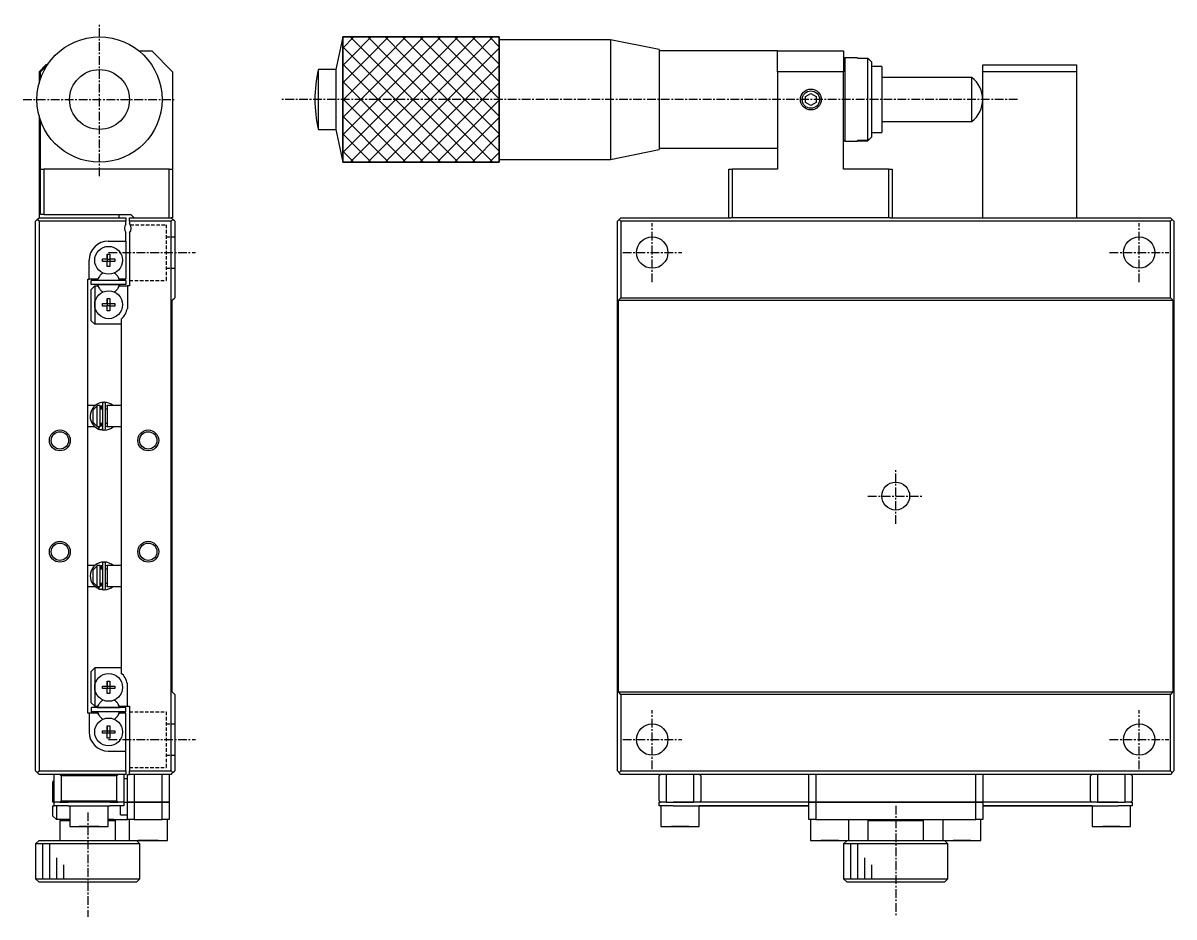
# Model space of a CAD drawing. Extents: x 10 to 384, y 10 to 244.
# Drawn here: x 218.2 to 383.7, y 80.2 to 208.8 of the extents above; entities that cross this region are included whole.
import ezdxf

# ---------------------------------------------------------------- set-up
doc = ezdxf.new("R2010")
doc.units = 0
doc.linetypes.add('CENTER', pattern=[2, 1.25, -0.25, 0.25, -0.25])
doc.linetypes.add('DASHED', pattern=[0.75, 0.5, -0.25])
doc.layers.get('0').update_dxf_attribs({"linetype": 'CONTINUOUS'})
doc.layers.add('CENTER', color=1, linetype='CENTER')

msp = doc.modelspace()

# ---------------------------------------------------------------- linework, layer by layer
at = {"color": 7, "linetype": 'CONTINUOUS'}
for p, q in [((264.155071, 206.75), (263.155071, 202.05)), ((264.155071, 206.75), (286.655071, 206.75)), ((264.155071, 188.75), (264.155071, 206.75)), ((286.655071, 188.75), (286.655071, 206.75)), ((286.655071, 206.35), (286.655071, 206.75)), ((286.655071, 206.75), (286.655071, 188.75)), ((302.655071, 206.35), (286.655071, 206.35)), ((302.655071, 206.35), (302.655071, 189.15)), ((309.655071, 204.95), (302.655071, 206.35)), ((234.856854, 204.75), (236.7, 204.75)), ((239.7, 201.75), (236.7, 204.75)), ((309.655071, 204.95), (309.655071, 190.55)), ((309.655071, 204.95), (309.655071, 204.75)), ((309.655071, 204.75), (309.655071, 190.75)), ((326.655071, 204.75), (309.655071, 204.75)), ((326.655071, 204.75), (336.155071, 204.75)), ((326.655071, 201.75), (326.655071, 204.75)), ((336.155071, 204.75), (336.155071, 201.75)), ((336.355071, 203.75), (336.155071, 203.55)), ((336.355071, 203.75), (336.355071, 191.750246)), ((338.155071, 203.75), (336.355071, 203.75)), ((338.155071, 203.75), (338.155071, 203.674894)), ((338.155071, 203.75), (338.155071, 203.674894)), ((338.155071, 203.674894), (339.655071, 203.674894)), ((339.655071, 191.843219), (339.655071, 203.674894)), ((339.655071, 203.674894), (340.155071, 203.167162)), ((221.5, 202.75), (220.5, 201.75)), ((221.751042, 202.801042), (220.7, 201.75)), ((221.7, 202.75), (221.5, 202.75)), ((260.655071, 193.45), (260.655071, 202.05)), ((263.155071, 202.05), (260.655071, 202.05)), ((263.155071, 202.05), (263.155071, 197.75)), ((340.155071, 203.167162), (340.155071, 192.350951)), ((340.155071, 203.167162), (340.155071, 202.402425)), ((341.655071, 202.5), (340.155071, 202.5)), ((341.655071, 202.5), (341.655071, 193)), ((341.655071, 202.5), (341.655071, 202.25)), ((356.155071, 202.75), (369.655071, 202.75)), ((356.155071, 201.75), (356.155071, 202.75)), ((369.655071, 202.75), (369.655071, 201.75)), ((220.5, 201.75), (220.5, 200.054344)), ((220.7, 200.70804), (220.7, 201.75)), ((239.7, 201.75), (239.7, 187.75)), ((326.655071, 201.75), (326.655071, 187.75)), ((336.155071, 201.75), (326.655071, 201.75)), ((336.155071, 187.75), (336.155071, 201.75)), ((354.587891, 200.925), (341.655071, 200.925)), ((354.587891, 197.75), (354.587891, 200.925)), ((356.155071, 180.75), (356.155071, 201.75)), ((369.655071, 201.75), (356.155071, 201.75)), ((369.655071, 201.75), (369.655071, 180.75)), ((330.705071, 198.183013), (331.455071, 198.616025)), ((331.455071, 198.616025), (332.205071, 198.183013)), ((263.155071, 197.75), (263.155071, 193.45)), ((264.155071, 197.75), (264.155071, 188.75)), ((330.705071, 197.316987), (330.705071, 198.183013)), ((331.455071, 196.883975), (330.705071, 197.316987)), ((332.205071, 197.316987), (331.455071, 196.883975)), ((332.205071, 198.183013), (332.205071, 197.316987)), ((354.587891, 194.575), (354.587891, 197.75)), ((220.5, 195.445656), (220.5, 180.75)), ((220.7, 187.75), (220.7, 194.79196)), ((341.655071, 194.575), (354.587891, 194.575)), ((260.655071, 193.45), (263.155071, 193.45)), ((263.155071, 193.45), (264.155071, 188.75)), ((336.155071, 191.95), (336.355071, 191.75)), ((340.155071, 192.350951), (339.655071, 191.843219)), ((339.655071, 191.825106), (340.155071, 192.332838)), ((340.155071, 193.115688), (340.155071, 192.350951)), ((340.155071, 193), (341.655071, 193)), ((340.155071, 192.332838), (340.155071, 192.350951)), ((341.655071, 193.25), (341.655071, 193)), ((302.655071, 189.15), (309.655071, 190.55)), ((309.655071, 190.75), (309.655071, 190.55)), ((309.655071, 190.75), (326.655071, 190.75)), ((336.355071, 191.750246), (336.355071, 191.75)), ((336.355071, 191.75), (338.155071, 191.75)), ((338.155071, 191.843219), (338.155071, 191.75)), ((339.655071, 191.843219), (338.155071, 191.843219)), ((338.155071, 191.825106), (338.155071, 191.843219)), ((338.155071, 191.825106), (338.155071, 191.75)), ((338.155071, 191.825106), (339.655071, 191.825106)), ((286.655071, 188.75), (264.155071, 188.75)), ((286.655071, 188.75), (286.655071, 189.15)), ((286.655071, 189.15), (302.655071, 189.15)), ((220.7, 181.25), (220.7, 187.75)), ((220.7, 187.75), (221.2, 187.75)), ((221.2, 187.75), (221.2, 181.25)), ((239.2, 187.75), (221.2, 187.75)), ((239.2, 180.75), (239.2, 187.75)), ((239.2, 187.75), (239.7, 187.75)), ((239.7, 187.75), (239.7, 180.75)), ((319.655071, 180.75), (319.655071, 187.75)), ((319.655071, 187.75), (320.155071, 187.75)), ((320.155071, 187.75), (320.155071, 180.75)), ((326.655071, 187.75), (320.155071, 187.75)), ((342.655071, 187.75), (336.155071, 187.75)), ((342.655071, 180.75), (342.655071, 187.75)), ((342.655071, 187.75), (343.155071, 187.75)), ((343.155071, 187.75), (343.155071, 180.75)), ((220.25, 180.5), (220, 180.25)), ((220.25, 180.5), (220.5, 180.75)), ((220.5, 180.25), (220.25, 180.5)), ((220.5, 180.75), (233, 180.75)), ((221.2, 181.25), (220.7, 181.25)), ((221.2, 181.25), (233.7, 181.25)), ((232, 180.75), (232, 181.25)), ((233, 180.75), (233, 180.25)), ((233.5, 180.25), (233.5, 180.75)), ((233.5, 180.75), (239.5, 180.75)), ((233.7, 181.25), (234.2, 180.75)), ((239.7, 180.75), (239.5, 180.75)), ((239.75, 180.5), (239.5, 180.75)), ((239.75, 180.5), (239.5, 180.25)), ((240, 180.25), (239.75, 180.5)), ((303.905071, 180.5), (303.655071, 180.25)), ((303.905071, 180.5), (304.155071, 180.75)), ((304.155071, 180.25), (303.905071, 180.5)), ((304.155071, 180.75), (319.955071, 180.75)), ((320.155071, 180.75), (319.955071, 180.75)), ((342.655071, 180.75), (320.155071, 180.75)), ((342.855071, 180.75), (342.655071, 180.75)), ((342.855071, 180.75), (383.155071, 180.75)), ((383.155071, 180.75), (383.405071, 180.5)), ((383.405071, 180.5), (383.155071, 180.25)), ((383.655071, 180.25), (383.405071, 180.5)), ((220, 101.25), (220, 180.25)), ((233, 180.25), (220.5, 180.25)), ((220.5, 180.25), (220.5, 101.25)), ((233, 179.85), (233, 180.25)), ((233.5, 180.25), (233.5, 179.911438)), ((239.5, 180.25), (233.5, 180.25)), ((239.5, 101.25), (239.5, 180.25)), ((240, 180.25), (240, 169.25)), ((303.655071, 101.25), (303.655071, 180.25)), ((383.155071, 180.25), (304.155071, 180.25)), ((304.155071, 180.25), (304.155071, 169.25)), ((383.155071, 169.25), (383.155071, 180.25)), ((383.655071, 180.25), (383.655071, 101.25)), ((230.45, 177.4), (233, 177.4)), ((233, 177.4), (233, 178.65)), ((233, 177.4), (233, 171.95)), ((233.5, 178.588562), (233.5, 170.95)), ((230.32, 175.536361), (230.68, 175.536361)), ((230.32, 174.83), (230.32, 175.536361)), ((230.32, 175.536361), (230.32, 174.83)), ((230.68, 175.536361), (230.68, 174.83)), ((227.7, 171.95), (227.7, 174.65)), ((229.613639, 174.47), (229.613639, 174.83)), ((229.613639, 174.83), (230.32, 174.83)), ((230.32, 174.47), (229.613639, 174.47)), ((230.330372, 174.819628), (230.32, 174.83)), ((230.330372, 174.480372), (230.32, 174.47)), ((230.32, 173.763639), (230.32, 174.47)), ((230.32, 173.763639), (230.32, 174.47)), ((230.68, 173.763639), (230.32, 173.763639)), ((230.330372, 174.819628), (230.669628, 174.819628)), ((230.330372, 174.480372), (230.330372, 174.819628)), ((230.669628, 174.480372), (230.330372, 174.480372)), ((230.669628, 174.819628), (230.68, 174.83)), ((230.669628, 174.819628), (230.669628, 174.480372)), ((230.669628, 174.480372), (230.68, 174.47)), ((230.68, 174.83), (231.386361, 174.83)), ((230.68, 174.47), (230.68, 173.763639)), ((231.386361, 174.47), (230.68, 174.47)), ((231.386361, 174.83), (231.386361, 174.47)), ((229.125185, 172.24375), (228.955588, 171.95)), ((232.044412, 171.95), (231.874815, 172.24375)), ((227.5, 171.95), (227.7, 171.95)), ((227.5, 109.55), (227.5, 171.95)), ((228.955588, 171.95), (227.7, 171.95)), ((228, 171.15), (228, 171.75)), ((233, 171.75), (228, 171.75)), ((233, 171.15), (228, 171.15)), ((228.941104, 171.15), (228, 171.15)), ((228, 170.45), (228.5, 170.95)), ((228, 165.95), (228, 170.45)), ((228.5, 170.95), (228.5, 168.25)), ((228.5, 170.95), (228.955588, 170.95)), ((228.85, 171.149998), (228.941104, 171.149998)), ((228.85, 171.149998), (228.941104, 171.149998)), ((228.85, 171.149998), (228.941104, 171.149998)), ((228.85, 171.149998), (228.941104, 171.149998)), ((228.85, 171.149998), (228.941104, 171.149998)), ((228.85, 171.149998), (228.941104, 171.149998)), ((228.85, 171.149998), (228.941104, 171.149998)), ((228.85, 171.149998), (228.941104, 171.149998)), ((228.85, 171.149998), (228.941104, 171.149998)), ((228.85, 171.149998), (228.941104, 171.149998)), ((228.85, 171.149998), (232.15, 171.149998)), ((228.85, 171.149998), (228.941104, 171.149998)), ((228.85, 171.149998), (228.941104, 171.149998)), ((228.85, 171.149998), (228.941104, 171.149998)), ((228.85, 171.149998), (228.941104, 171.149998)), ((228.85, 171.149998), (228.941104, 171.149998)), ((228.85, 171.149998), (228.941104, 171.149998)), ((228.85, 171.149998), (228.941104, 171.149998)), ((228.85, 171.149998), (228.941104, 171.149998)), ((228.85, 171.149998), (228.941104, 171.149998)), ((228.955588, 170.95), (229.125185, 170.65625)), ((231.874815, 170.65625), (232.044412, 170.95)), ((233, 171.95), (232.044412, 171.95)), ((232.044412, 170.95), (233.2, 170.95)), ((233, 171.15), (232.058896, 171.15)), ((232.058896, 171.149998), (232.15, 171.149998)), ((232.058896, 171.149998), (232.15, 171.149998)), ((232.058896, 171.149998), (232.15, 171.149998)), ((232.058896, 171.149998), (232.15, 171.149998)), ((232.058896, 171.149998), (232.15, 171.149998)), ((232.058896, 171.149998), (232.15, 171.149998)), ((232.058896, 171.149998), (232.15, 171.149998)), ((232.058896, 171.149998), (232.15, 171.149998)), ((232.058896, 171.149998), (232.15, 171.149998)), ((232.058896, 171.149998), (232.15, 171.149998)), ((232.058896, 171.149998), (232.15, 171.149998)), ((232.058896, 171.149998), (232.15, 171.149998)), ((232.058896, 171.149998), (232.15, 171.149998)), ((232.058896, 171.149998), (232.15, 171.149998)), ((232.058896, 171.149998), (232.15, 171.149998)), ((232.058896, 171.149998), (232.15, 171.149998)), ((232.058896, 171.149998), (232.15, 171.149998)), ((232.058896, 171.149998), (232.15, 171.149998)), ((232.058896, 171.149998), (232.15, 171.149998)), ((232.058896, 171.149998), (232.15, 171.149998)), ((232.058896, 171.149998), (232.15, 171.149998)), ((232.058896, 171.149998), (232.15, 171.149998)), ((232.058896, 171.149998), (232.15, 171.149998)), ((232.058896, 171.149998), (232.15, 171.149998)), ((232.058896, 171.149998), (232.15, 171.149998)), ((232.058896, 171.149998), (232.15, 171.149998)), ((232.058896, 171.149998), (232.15, 171.149998)), ((232.058896, 171.149998), (232.15, 171.149998)), ((232.058896, 171.149998), (232.15, 171.149998)), ((232.058896, 171.149998), (232.15, 171.149998)), ((232.058896, 171.149998), (232.15, 171.149998)), ((233, 171.75), (233, 171.15)), ((233.2, 170.95), (233.2, 167.727985)), ((233.5, 170.95), (233.2, 170.95)), ((230.32, 169.136361), (230.68, 169.136361)), ((230.32, 168.43), (230.32, 169.136361)), ((230.32, 169.136361), (230.32, 168.43)), ((230.68, 169.136361), (230.68, 168.43)), ((239.65, 168.9), (240, 169.25)), ((239.65, 112.6), (239.65, 168.9)), ((303.805071, 168.9), (304.155071, 169.25)), ((303.805071, 168.9), (383.505071, 168.9)), ((303.805071, 112.6), (303.805071, 168.9)), ((304.155071, 169.25), (383.155071, 169.25)), ((383.155071, 169.25), (383.505071, 168.9)), ((383.505071, 168.9), (383.505071, 112.6)), ((228.5, 168.25), (228.5, 165.45)), ((229.613639, 168.07), (229.613639, 168.43)), ((229.613639, 168.43), (230.32, 168.43)), ((230.32, 168.07), (229.613639, 168.07)), ((230.330372, 168.419628), (230.32, 168.43)), ((230.330372, 168.080372), (230.32, 168.07)), ((230.32, 167.363639), (230.32, 168.07)), ((230.32, 167.363639), (230.32, 168.07)), ((230.68, 167.363639), (230.32, 167.363639)), ((230.330372, 168.419628), (230.669628, 168.419628)), ((230.330372, 168.080372), (230.330372, 168.419628)), ((230.669628, 168.080372), (230.330372, 168.080372)), ((230.669628, 168.419628), (230.68, 168.43)), ((230.669628, 168.419628), (230.669628, 168.080372)), ((230.669628, 168.080372), (230.68, 168.07)), ((230.68, 168.43), (231.386361, 168.43)), ((230.68, 168.07), (230.68, 167.363639)), ((231.386361, 168.07), (230.68, 168.07)), ((231.386361, 168.43), (231.386361, 168.07)), ((228.5, 165.45), (228, 165.95)), ((232.3, 166.170938), (232.3, 115.329062)), ((232.3, 165.45), (228.5, 165.45)), ((229.074, 154.075868), (229.043742, 154.062915)), ((229.068363, 154.072628), (229.064862, 154.072019)), ((229.129271, 154.09743), (229.073528, 154.076795)), ((229.620266, 154.006687), (229.620266, 150.456687)), ((230.070266, 150.456687), (230.070266, 154.006687)), ((228.545202, 153.75), (227.5, 153.75)), ((228.3, 153.166515), (228.8, 153.695683)), ((228.3, 151.333485), (228.3, 153.166515)), ((228.8, 153.75), (228.8, 153.695683)), ((229.3, 153.75), (228.8, 153.75)), ((228.8, 153.695683), (228.8, 150.804317)), ((229.299914, 153.683344), (229.620248, 153.766306)), ((229.299998, 153.677536), (229.313018, 153.679685)), ((229.3, 150.75), (229.3, 153.75)), ((229.620266, 153.25), (229.3, 153.25)), ((229.313018, 153.679685), (229.326556, 153.681223)), ((229.326556, 153.681223), (229.34016, 153.682065)), ((229.34016, 153.682065), (229.353792, 153.682208)), ((229.353792, 153.682208), (229.367417, 153.681652)), ((229.367417, 153.681652), (229.380997, 153.680396)), ((229.380997, 153.680396), (229.394495, 153.678446)), ((229.394495, 153.678446), (229.407875, 153.675807)), ((229.407875, 153.675807), (229.421101, 153.672487)), ((229.421101, 153.672487), (229.434138, 153.668497)), ((229.434138, 153.668497), (229.446951, 153.663847)), ((229.446951, 153.663847), (229.459507, 153.658553)), ((229.459507, 153.658553), (229.471774, 153.652631)), ((229.471774, 153.652631), (229.483721, 153.646097)), ((229.483721, 153.646097), (229.495318, 153.638971)), ((229.495318, 153.638971), (229.506535, 153.631273)), ((229.5, 153.25), (229.5, 153.636232)), ((229.506535, 153.631273), (229.517347, 153.623026)), ((229.517347, 153.623026), (229.527726, 153.614252)), ((229.527726, 153.614252), (229.53765, 153.604975)), ((229.53765, 153.604975), (229.547096, 153.595222)), ((229.547096, 153.595222), (229.556041, 153.585016)), ((229.556041, 153.585016), (229.564466, 153.574386)), ((229.564466, 153.574386), (229.572353, 153.563359)), ((229.572353, 153.563359), (229.579685, 153.551963)), ((229.579685, 153.551963), (229.586446, 153.540226)), ((229.586446, 153.540226), (229.592622, 153.528178)), ((229.592622, 153.528178), (229.5982, 153.515848)), ((229.5982, 153.515848), (229.60317, 153.503266)), ((229.60317, 153.503266), (229.607521, 153.490462)), ((229.607521, 153.490462), (229.611244, 153.477466)), ((229.611244, 153.477466), (229.614333, 153.464309)), ((229.614333, 153.464309), (229.616781, 153.451023)), ((229.616781, 153.451023), (229.618584, 153.437637)), ((229.618584, 153.437637), (229.619738, 153.424182)), ((229.619738, 153.424182), (229.620242, 153.410691)), ((229.620242, 153.410691), (229.620266, 153.407136)), ((230.3, 153.25), (230.070266, 153.25)), ((230.07032, 153.765979), (230.300092, 153.714396)), ((230.3, 153.75), (230.3, 150.75)), ((232.3, 153.75), (230.3, 153.75)), ((227.5, 150.75), (228.503682, 150.75)), ((228.8, 150.804317), (228.3, 151.333485)), ((228.8, 150.804317), (228.8, 150.75)), ((228.8, 150.75), (229.3, 150.75)), ((229.064633, 150.391385), (229.140952, 150.647942)), ((229.122197, 150.577046), (229.115934, 150.561058)), ((229.128689, 150.593136), (229.122197, 150.577046)), ((229.135371, 150.609232), (229.128689, 150.593136)), ((229.142203, 150.625239), (229.135371, 150.609232)), ((229.140952, 150.647942), (229.193087, 150.750014)), ((229.149143, 150.641058), (229.142203, 150.625239)), ((229.156151, 150.656597), (229.149143, 150.641058)), ((229.163183, 150.67176), (229.156151, 150.656597)), ((229.170198, 150.686458), (229.163183, 150.67176)), ((229.177154, 150.700602), (229.170198, 150.686458)), ((229.184009, 150.714107), (229.177154, 150.700602)), ((229.190722, 150.726892), (229.184009, 150.714107)), ((229.197252, 150.73888), (229.190722, 150.726892)), ((229.20356, 150.75), (229.197252, 150.73888)), ((229.304943, 150.784945), (229.299985, 150.785842)), ((229.3, 151.25), (229.620266, 151.25)), ((229.31844, 150.782989), (229.304943, 150.784945)), ((229.332017, 150.781729), (229.31844, 150.782989)), ((229.345639, 150.781168), (229.332017, 150.781729)), ((229.359268, 150.781306), (229.345639, 150.781168)), ((229.372868, 150.782143), (229.359268, 150.781306)), ((229.386402, 150.783674), (229.372868, 150.782143)), ((229.399833, 150.785896), (229.386402, 150.783674)), ((229.413127, 150.7888), (229.399833, 150.785896)), ((229.426249, 150.792376), (229.413127, 150.7888)), ((229.439164, 150.796614), (229.426249, 150.792376)), ((229.451839, 150.801499), (229.439164, 150.796614)), ((229.464244, 150.807017), (229.451839, 150.801499)), ((229.476346, 150.813152), (229.464244, 150.807017)), ((229.488117, 150.819884), (229.476346, 150.813152)), ((229.499527, 150.827196), (229.488117, 150.819884)), ((229.510551, 150.835066), (229.499527, 150.827196)), ((229.5, 150.827276), (229.5, 151.25)), ((229.521163, 150.843472), (229.510551, 150.835066)), ((229.531337, 150.852391), (229.521163, 150.843472)), ((229.541051, 150.8618), (229.531337, 150.852391)), ((229.550284, 150.871675), (229.541051, 150.8618)), ((229.559015, 150.881989), (229.550284, 150.871675)), ((229.567225, 150.892717), (229.559015, 150.881989)), ((229.574896, 150.903831), (229.567225, 150.892717)), ((229.582013, 150.915305), (229.574896, 150.903831)), ((229.588559, 150.92711), (229.582013, 150.915305)), ((229.594521, 150.939218), (229.588559, 150.92711)), ((229.599887, 150.9516), (229.594521, 150.939218)), ((229.604645, 150.964227), (229.599887, 150.9516)), ((229.608786, 150.977069), (229.604645, 150.964227)), ((229.6123, 150.990097), (229.608786, 150.977069)), ((229.615181, 151.00328), (229.6123, 150.990097)), ((229.617423, 151.016587), (229.615181, 151.00328)), ((229.619019, 151.029989), (229.617423, 151.016587)), ((229.619967, 151.043453), (229.619019, 151.029989)), ((229.620266, 151.056239), (229.619967, 151.043453)), ((230.070266, 151.25), (230.3, 151.25)), ((230.300246, 150.749169), (230.070318, 150.697082)), ((230.3, 150.75), (232.3, 150.75)), ((229.031406, 150.405907), (229.071054, 150.38875)), ((229.069668, 150.402971), (229.069572, 150.397227)), ((229.069572, 150.397227), (229.070019, 150.392665)), ((229.070309, 150.409863), (229.069668, 150.402971)), ((229.070019, 150.392665), (229.072675, 150.387077)), ((229.07149, 150.417861), (229.070309, 150.409863)), ((229.073204, 150.426917), (229.07149, 150.417861)), ((229.072675, 150.387077), (229.073528, 150.38658)), ((229.075442, 150.436977), (229.073204, 150.426917)), ((229.073528, 150.38658), (229.105115, 150.374243)), ((229.078188, 150.447981), (229.075442, 150.436977)), ((229.081428, 150.459862), (229.078188, 150.447981)), ((229.085141, 150.472549), (229.081428, 150.459862)), ((229.089305, 150.485966), (229.085141, 150.472549)), ((229.093896, 150.500033), (229.089305, 150.485966)), ((229.098885, 150.514665), (229.093896, 150.500033)), ((229.104243, 150.529774), (229.098885, 150.514665)), ((229.109937, 150.545269), (229.104243, 150.529774)), ((229.105115, 150.374243), (229.139047, 150.362857)), ((229.115934, 150.561058), (229.109937, 150.545269)), ((229.125362, 150.366904), (229.816609, 150.233155)), ((229.139047, 150.362857), (229.173496, 150.353182)), ((229.173496, 150.353182), (229.208375, 150.345242)), ((229.208375, 150.345242), (229.243599, 150.339054)), ((229.243599, 150.339054), (229.279082, 150.334635)), ((229.279082, 150.334635), (229.314737, 150.331993)), ((229.314737, 150.331993), (229.350477, 150.331136)), ((229.350477, 150.331136), (229.386214, 150.332065)), ((229.386214, 150.332065), (229.421861, 150.334777)), ((229.421861, 150.334777), (229.457331, 150.339266)), ((229.457331, 150.339266), (229.492538, 150.345521)), ((229.492538, 150.345521), (229.527395, 150.353527)), ((229.527395, 150.353527), (229.561817, 150.363265)), ((229.561817, 150.363265), (229.595721, 150.37471)), ((229.595721, 150.37471), (229.629022, 150.387837)), ((229.629022, 150.387837), (229.630853, 150.388615)), ((228.511749, 130.75), (227.5, 130.75)), ((228.8, 130.75), (228.8, 130.695683)), ((229.3, 130.75), (228.8, 130.75)), ((229.083229, 131.113551), (229.044997, 131.097085)), ((229.077592, 131.110312), (229.07409, 131.109702)), ((229.1385, 131.135113), (229.082757, 131.114478)), ((229.299969, 130.717546), (229.629477, 130.803989)), ((229.299984, 130.713286), (229.30881, 130.715139)), ((229.3, 127.75), (229.3, 130.75)), ((229.30881, 130.715139), (229.322246, 130.717368)), ((229.322246, 130.717368), (229.335784, 130.718907)), ((229.335784, 130.718907), (229.349388, 130.719749)), ((229.349388, 130.719749), (229.363021, 130.719892)), ((229.363021, 130.719892), (229.376646, 130.719335)), ((229.376646, 130.719335), (229.390225, 130.71808)), ((229.390225, 130.71808), (229.403723, 130.71613)), ((229.403723, 130.71613), (229.417103, 130.713491)), ((229.417103, 130.713491), (229.430329, 130.710171)), ((229.430329, 130.710171), (229.443366, 130.70618)), ((229.629494, 131.044371), (229.629494, 127.494371)), ((230.079494, 127.494371), (230.079494, 131.044371)), ((230.079548, 130.803663), (230.300169, 130.754844)), ((230.3, 130.75), (230.3, 127.75)), ((232.3, 130.75), (230.3, 130.75)), ((230.300169, 130.754844), (230.315323, 130.750234)), ((228.3, 130.166515), (228.8, 130.695683)), ((228.3, 128.333485), (228.3, 130.166515)), ((228.8, 130.695683), (228.8, 127.804317)), ((229.629494, 130.25), (229.3, 130.25)), ((229.443366, 130.70618), (229.45618, 130.701531)), ((229.45618, 130.701531), (229.468736, 130.696237)), ((229.468736, 130.696237), (229.481003, 130.690314)), ((229.481003, 130.690314), (229.49295, 130.68378)), ((229.49295, 130.68378), (229.504546, 130.676654)), ((229.5, 130.25), (229.5, 130.679668)), ((229.504546, 130.676654), (229.515764, 130.668957)), ((229.515764, 130.668957), (229.526575, 130.660709)), ((229.526575, 130.660709), (229.536955, 130.651935)), ((229.536955, 130.651935), (229.546879, 130.642659)), ((229.546879, 130.642659), (229.556324, 130.632905)), ((229.556324, 130.632905), (229.565269, 130.6227)), ((229.565269, 130.6227), (229.573695, 130.61207)), ((229.573695, 130.61207), (229.581581, 130.601043)), ((229.581581, 130.601043), (229.588913, 130.589646)), ((229.588913, 130.589646), (229.595674, 130.57791)), ((229.595674, 130.57791), (229.60185, 130.565862)), ((229.60185, 130.565862), (229.607429, 130.553531)), ((229.607429, 130.553531), (229.612398, 130.540949)), ((229.612398, 130.540949), (229.616749, 130.528145)), ((229.616749, 130.528145), (229.620473, 130.51515)), ((229.620473, 130.51515), (229.623561, 130.501993)), ((229.623561, 130.501993), (229.626009, 130.488706)), ((229.626009, 130.488706), (229.627812, 130.47532)), ((229.627812, 130.47532), (229.628966, 130.461866)), ((229.628966, 130.461866), (229.62947, 130.448374)), ((229.62947, 130.448374), (229.629494, 130.444819)), ((230.3, 130.25), (230.079494, 130.25)), ((227.5, 127.75), (228.555669, 127.75)), ((228.8, 127.804317), (228.3, 128.333485)), ((228.8, 127.804317), (228.8, 127.75)), ((228.8, 127.75), (229.3, 127.75)), ((229.040634, 127.44359), (229.073977, 127.429093)), ((229.073862, 127.429068), (229.15018, 127.685626)), ((229.073977, 127.429093), (229.093851, 127.420799)), ((229.078906, 127.440812), (229.078802, 127.434842)), ((229.078802, 127.434842), (229.079286, 127.430146)), ((229.079596, 127.448018), (229.078906, 127.440812)), ((229.079286, 127.430146), (229.081904, 127.424761)), ((229.080868, 127.456413), (229.079596, 127.448018)), ((229.082714, 127.465943), (229.080868, 127.456413)), ((229.081904, 127.424761), (229.082757, 127.424264)), ((229.085121, 127.476547), (229.082714, 127.465943)), ((229.082757, 127.424264), (229.114344, 127.411927)), ((229.088074, 127.488155), (229.085121, 127.476547)), ((229.091555, 127.500692), (229.088074, 127.488155)), ((229.09554, 127.514078), (229.091555, 127.500692)), ((229.100003, 127.528226), (229.09554, 127.514078)), ((229.104917, 127.543044), (229.100003, 127.528226)), ((229.110248, 127.558437), (229.104917, 127.543044)), ((229.115963, 127.574305), (229.110248, 127.558437)), ((229.114344, 127.411927), (229.148275, 127.400541)), ((229.122025, 127.590545), (229.115963, 127.574305)), ((229.128394, 127.607052), (229.122025, 127.590545)), ((229.13503, 127.623719), (229.128394, 127.607052)), ((229.134591, 127.404587), (229.825837, 127.270838)), ((229.141889, 127.640439), (229.13503, 127.623719)), ((229.148926, 127.657104), (229.141889, 127.640439)), ((229.148275, 127.400541), (229.182724, 127.390866)), ((229.156097, 127.673605), (229.148926, 127.657104)), ((229.15018, 127.685626), (229.181352, 127.750004)), ((229.163355, 127.689836), (229.156097, 127.673605)), ((229.170653, 127.705692), (229.163355, 127.689836)), ((229.177944, 127.721071), (229.170653, 127.705692)), ((229.18518, 127.735872), (229.177944, 127.721071)), ((229.192316, 127.75), (229.18518, 127.735872)), ((229.300792, 127.825273), (229.299996, 127.825453)), ((229.3, 128.25), (229.629494, 128.25)), ((229.314171, 127.822628), (229.300792, 127.825273)), ((229.327668, 127.820673), (229.314171, 127.822628)), ((229.341246, 127.819413), (229.327668, 127.820673)), ((229.354868, 127.818851), (229.341246, 127.819413)), ((229.368497, 127.818989), (229.354868, 127.818851)), ((229.382097, 127.819826), (229.368497, 127.818989)), ((229.39563, 127.821358), (229.382097, 127.819826)), ((229.409062, 127.82358), (229.39563, 127.821358)), ((229.422356, 127.826483), (229.409062, 127.82358)), ((229.435477, 127.83006), (229.422356, 127.826483)), ((229.448392, 127.834297), (229.435477, 127.83006)), ((229.461068, 127.839183), (229.448392, 127.834297)), ((229.473472, 127.844701), (229.461068, 127.839183)), ((229.485575, 127.850835), (229.473472, 127.844701)), ((229.497345, 127.857568), (229.485575, 127.850835)), ((229.508756, 127.864879), (229.497345, 127.857568)), ((229.5, 127.858855), (229.5, 128.25)), ((229.51978, 127.872749), (229.508756, 127.864879)), ((229.530391, 127.881155), (229.51978, 127.872749)), ((229.540566, 127.890075), (229.530391, 127.881155)), ((229.536624, 127.391211), (229.571046, 127.400948)), ((229.55028, 127.899484), (229.540566, 127.890075)), ((229.559513, 127.909359), (229.55028, 127.899484)), ((229.568244, 127.919673), (229.559513, 127.909359)), ((229.576454, 127.9304), (229.568244, 127.919673)), ((229.571046, 127.400948), (229.604949, 127.412394)), ((229.584125, 127.941515), (229.576454, 127.9304)), ((229.591241, 127.952988), (229.584125, 127.941515)), ((229.597787, 127.964794), (229.591241, 127.952988)), ((229.603749, 127.976902), (229.597787, 127.964794)), ((229.609115, 127.989284), (229.603749, 127.976902)), ((229.604949, 127.412394), (229.63825, 127.425521)), ((229.613874, 128.001911), (229.609115, 127.989284)), ((229.618014, 128.014753), (229.613874, 128.001911)), ((229.621529, 128.027781), (229.618014, 128.014753)), ((229.62441, 128.040963), (229.621529, 128.027781)), ((229.626651, 128.054271), (229.62441, 128.040963)), ((229.628248, 128.067672), (229.626651, 128.054271)), ((229.629196, 128.081137), (229.628248, 128.067672)), ((229.629494, 128.093923), (229.629196, 128.081137)), ((229.63825, 127.425521), (229.640081, 127.426299)), ((230.079494, 128.25), (230.3, 128.25)), ((230.300051, 127.783984), (230.079546, 127.734766)), ((230.3, 127.75), (232.3, 127.75)), ((229.182724, 127.390866), (229.217603, 127.382925)), ((229.217603, 127.382925), (229.252828, 127.376738)), ((229.252828, 127.376738), (229.288311, 127.372318)), ((229.288311, 127.372318), (229.323966, 127.369677)), ((229.323966, 127.369677), (229.359705, 127.36882)), ((229.359705, 127.36882), (229.395442, 127.369748)), ((229.395442, 127.369748), (229.43109, 127.37246)), ((229.43109, 127.37246), (229.46656, 127.376949)), ((229.46656, 127.376949), (229.501767, 127.383205)), ((229.501767, 127.383205), (229.536624, 127.391211)), ((228, 115.55), (228.5, 116.05)), ((228.5, 116.05), (228.5, 113.25)), ((232.3, 116.05), (228.5, 116.05)), ((228, 111.05), (228, 115.55)), ((228.5, 113.25), (228.5, 110.55)), ((229.613639, 113.07), (229.613639, 113.43)), ((229.613639, 113.43), (230.32, 113.43)), ((230.32, 113.07), (229.613639, 113.07)), ((230.32, 114.136361), (230.68, 114.136361)), ((230.32, 113.43), (230.32, 114.136361)), ((230.32, 114.136361), (230.32, 113.43)), ((230.330372, 113.419628), (230.32, 113.43)), ((230.330372, 113.080372), (230.32, 113.07)), ((230.32, 112.363639), (230.32, 113.07)), ((230.32, 112.363639), (230.32, 113.07)), ((230.330372, 113.419628), (230.669628, 113.419628)), ((230.330372, 113.080372), (230.330372, 113.419628)), ((230.669628, 113.080372), (230.330372, 113.080372)), ((230.669628, 113.419628), (230.68, 113.43)), ((230.669628, 113.419628), (230.669628, 113.080372)), ((230.669628, 113.080372), (230.68, 113.07)), ((230.68, 114.136361), (230.68, 113.43)), ((230.68, 113.43), (231.386361, 113.43)), ((230.68, 113.07), (230.68, 112.363639)), ((231.386361, 113.07), (230.68, 113.07)), ((231.386361, 113.43), (231.386361, 113.07)), ((233.2, 110.55), (233.2, 113.772015)), ((240, 112.25), (239.65, 112.6)), ((304.155071, 112.25), (303.805071, 112.6)), ((303.805071, 112.6), (383.505071, 112.6)), ((383.505071, 112.6), (383.155071, 112.25)), ((228.5, 110.55), (228, 111.05)), ((230.68, 112.363639), (230.32, 112.363639)), ((240, 112.25), (240, 101.25)), ((304.155071, 112.25), (304.155071, 101.25)), ((383.155071, 112.25), (304.155071, 112.25)), ((383.155071, 101.25), (383.155071, 112.25)), ((227.7, 109.55), (227.5, 109.55)), ((227.7, 109.55), (227.7, 106.85)), ((228.955588, 109.55), (227.7, 109.55)), ((233, 110.35), (228, 110.35)), ((228.941104, 110.35), (228, 110.35)), ((228, 110.35), (228, 109.75)), ((233, 109.75), (228, 109.75)), ((228.5, 110.55), (228.955588, 110.55)), ((228.85, 110.350002), (228.941104, 110.350002)), ((228.85, 110.350002), (232.15, 110.350002)), ((228.85, 110.350002), (228.941104, 110.350002)), ((228.955588, 110.55), (229.125185, 110.84375)), ((229.125185, 109.25625), (228.955588, 109.55)), ((231.874815, 110.84375), (232.044412, 110.55)), ((232.044412, 109.55), (231.874815, 109.25625)), ((232.044412, 110.55), (233.2, 110.55)), ((233, 109.55), (232.044412, 109.55)), ((232.058896, 110.350002), (232.15, 110.350002)), ((232.058896, 110.350002), (232.15, 110.350002)), ((232.058896, 110.350002), (232.15, 110.350002)), ((232.058896, 110.350002), (232.15, 110.350002)), ((232.058896, 110.350002), (232.15, 110.350002)), ((232.058896, 110.350002), (232.15, 110.350002)), ((232.058896, 110.350002), (232.15, 110.350002)), ((232.058896, 110.350002), (232.15, 110.350002)), ((232.058896, 110.350002), (232.15, 110.350002)), ((232.058896, 110.350002), (232.15, 110.350002)), ((232.058896, 110.350002), (232.15, 110.350002)), ((232.058896, 110.350002), (232.15, 110.350002)), ((232.058896, 110.350002), (232.15, 110.350002)), ((232.058896, 110.350002), (232.15, 110.350002)), ((232.058896, 110.350002), (232.15, 110.350002)), ((232.058896, 110.350002), (232.15, 110.350002)), ((232.058896, 110.350002), (232.15, 110.350002)), ((232.058896, 110.350002), (232.15, 110.350002)), ((232.058896, 110.350002), (232.15, 110.350002)), ((232.058896, 110.350002), (232.15, 110.350002)), ((232.058896, 110.350002), (232.15, 110.350002)), ((232.058896, 110.350002), (232.15, 110.350002)), ((232.058896, 110.350002), (232.15, 110.350002)), ((232.058896, 110.350002), (232.15, 110.350002)), ((232.058896, 110.350002), (232.15, 110.350002)), ((232.058896, 110.350002), (232.15, 110.350002)), ((232.058896, 110.350002), (232.15, 110.350002)), ((232.058896, 110.350002), (232.15, 110.350002)), ((232.058896, 110.350002), (232.15, 110.350002)), ((232.058896, 110.350002), (232.15, 110.350002)), ((232.058896, 110.350002), (232.15, 110.350002)), ((233, 110.35), (232.058896, 110.35)), ((233, 109.75), (233, 110.35)), ((233, 104.1), (233, 109.55)), ((233.2, 110.55), (233.5, 110.55)), ((233.5, 110.55), (233.5, 101.25)), ((230.32, 107.736361), (230.68, 107.736361)), ((230.32, 107.03), (230.32, 107.736361)), ((230.32, 107.736361), (230.32, 107.03)), ((230.68, 107.736361), (230.68, 107.03)), ((229.613639, 106.67), (229.613639, 107.03)), ((229.613639, 107.03), (230.32, 107.03)), ((230.32, 106.67), (229.613639, 106.67)), ((230.330372, 107.019628), (230.32, 107.03)), ((230.330372, 106.680372), (230.32, 106.67)), ((230.32, 105.963639), (230.32, 106.67)), ((230.32, 105.963639), (230.32, 106.67)), ((230.68, 105.963639), (230.32, 105.963639)), ((230.330372, 107.019628), (230.669628, 107.019628)), ((230.330372, 106.680372), (230.330372, 107.019628)), ((230.669628, 106.680372), (230.330372, 106.680372)), ((230.669628, 107.019628), (230.68, 107.03)), ((230.669628, 107.019628), (230.669628, 106.680372)), ((230.669628, 106.680372), (230.68, 106.67)), ((230.68, 107.03), (231.386361, 107.03)), ((230.68, 106.67), (230.68, 105.963639)), ((231.386361, 106.67), (230.68, 106.67)), ((231.386361, 107.03), (231.386361, 106.67)), ((230.45, 104.1), (233, 104.1)), ((233, 101.25), (233, 104.1)), ((220.25, 101), (220, 101.25)), ((220.25, 101), (220.5, 101.25)), ((220.5, 100.75), (220.25, 101)), ((220.5, 101.25), (233, 101.25)), ((233, 101.25), (233, 100.75)), ((233.5, 101.25), (239.5, 101.25)), ((233.5, 100.75), (233.5, 101.25)), ((239.5, 101.25), (239.75, 101)), ((239.5, 100.75), (239.75, 101)), ((239.75, 101), (240, 101.25)), ((303.655071, 101.25), (303.905071, 101)), ((303.905071, 101), (304.155071, 101.25)), ((304.155071, 100.75), (303.905071, 101)), ((304.155071, 101.25), (383.155071, 101.25)), ((383.155071, 101.25), (383.405071, 101)), ((383.405071, 101), (383.155071, 100.75)), ((383.405071, 101), (383.655071, 101.25)), ((233, 100.75), (220.5, 100.75)), ((222.5, 99.65), (222.7, 99.85)), ((222.5, 96.75), (222.5, 99.65)), ((222.7, 96.75), (222.7, 100.75)), ((223.7, 100.55), (223.5, 100.75)), ((223.7, 100.55), (223.7, 96.95)), ((231.7, 100.55), (223.7, 100.55)), ((231.9, 100.75), (231.7, 100.55)), ((231.7, 96.95), (231.7, 100.55)), ((232.7, 100.75), (232.7, 96.75)), ((232.7, 100.15), (233.2, 100.15)), ((233.2, 96.75), (233.2, 100.75)), ((233.2, 100.75), (233.5, 100.75)), ((239.5, 100.75), (233.5, 100.75)), ((234.2, 100.75), (234.2, 96.75)), ((238.2, 96.75), (238.2, 100.75)), ((239.2, 100.75), (239.2, 96.75)), ((311.055071, 100.75), (304.155071, 100.75)), ((309.855071, 100.75), (309.655071, 100.55)), ((377.655071, 100.75), (309.655071, 100.75)), ((309.655071, 96.95), (309.655071, 100.55)), ((310.655071, 100.75), (310.655071, 96.75)), ((314.655071, 96.75), (314.655071, 100.75)), ((315.655071, 100.55), (315.455071, 100.75)), ((315.655071, 100.55), (315.655071, 96.95)), ((331.155071, 96.75), (331.155071, 100.75)), ((332.155071, 100.75), (332.155071, 96.75)), ((355.155071, 96.75), (355.155071, 100.75)), ((356.155071, 100.75), (356.155071, 96.75)), ((371.855071, 100.75), (371.655071, 100.55)), ((371.655071, 96.95), (371.655071, 100.55)), ((372.655071, 100.75), (372.655071, 96.75)), ((383.155071, 100.75), (376.255071, 100.75)), ((376.655071, 96.75), (376.655071, 100.75)), ((377.655071, 100.55), (377.455071, 100.75)), ((377.655071, 100.55), (377.655071, 96.95)), ((222.7, 96.75), (222.5, 96.75)), ((222.5, 94.75), (222.5, 96.25)), ((222.5, 96.25), (222.7, 96.25)), ((223.5, 96.75), (222.7, 96.75)), ((222.7, 96.25), (222.7, 96.75)), ((224.7, 96.25), (222.7, 96.25)), ((223, 96.25), (223, 94.25)), ((223.5, 96.75), (223.7, 96.95)), ((223.82822, 96.75), (223.5, 96.75)), ((223.5, 96.75), (223.82822, 96.75)), ((223.7, 96.95), (231.7, 96.95)), ((223.82822, 96.75), (224.7, 96.75)), ((229, 96.75), (224.7, 96.75)), ((224.7, 96.25), (230.7, 96.25)), ((224.95, 96.25), (224.95, 93.25)), ((230.7, 96.75), (229, 96.75)), ((230.45, 93.25), (230.45, 96.25)), ((230.7, 96.75), (231.57178, 96.75)), ((232.7, 96.25), (230.7, 96.25)), ((231.9, 96.75), (231.57178, 96.75)), ((231.57178, 96.75), (231.9, 96.75)), ((231.7, 96.95), (231.9, 96.75)), ((232.7, 96.75), (231.9, 96.75)), ((232.2, 94.95), (232.2, 96.25)), ((232.7, 96.75), (232.7, 96.25)), ((232.7, 96.75), (233.2, 96.75)), ((233.2, 94.25), (233.2, 96.75)), ((233.2, 96.75), (234.2, 96.75)), ((234.2, 96.75), (233.2, 96.75)), ((234.2, 96.75), (234.2, 94.25)), ((238.2, 96.75), (234.2, 96.75)), ((234.2, 96.75), (238.2, 96.75)), ((238.2, 94.25), (238.2, 96.75)), ((238.2, 96.75), (239.2, 96.75)), ((239.2, 96.75), (238.2, 96.75)), ((239.2, 96.75), (239.2, 94.25)), ((309.655071, 96.95), (309.855071, 96.75)), ((309.855071, 96.75), (309.655071, 96.95)), ((309.655071, 96.25), (309.655071, 96.75)), ((309.655071, 96.75), (309.855071, 96.75)), ((309.814508, 96.25), (309.655071, 96.25)), ((311.655071, 96.25), (309.655071, 96.25)), ((310.655071, 96.75), (309.855071, 96.75)), ((309.905071, 96.25), (309.905071, 93.25)), ((310.655071, 96.75), (311.655071, 96.75)), ((311.655071, 96.75), (314.655071, 96.75)), ((314.655071, 96.75), (311.655071, 96.75)), ((311.655071, 96.25), (331.155071, 96.25)), ((331.155071, 96.75), (314.655071, 96.75)), ((331.155071, 96.25), (315.405071, 96.25)), ((315.405071, 93.25), (315.405071, 96.25)), ((315.455071, 96.75), (315.655071, 96.95)), ((315.655071, 96.95), (315.455071, 96.75)), ((327.905071, 96.249999), (329.655071, 96.249999)), ((327.905071, 96.249999), (329.655071, 96.249999)), ((329.655071, 96.249999), (331.155071, 96.249999)), ((331.155071, 96.249999), (329.655071, 96.249999)), ((331.155071, 94.25), (331.155071, 96.75)), ((331.155071, 96.75), (332.155071, 96.75)), ((332.155071, 96.75), (331.155071, 96.75)), ((332.155071, 96.75), (332.155071, 94.25)), ((355.155071, 96.75), (332.155071, 96.75)), ((332.155071, 96.75), (355.155071, 96.75)), ((355.155071, 94.25), (355.155071, 96.75)), ((355.155071, 96.75), (356.155071, 96.75)), ((356.155071, 96.75), (355.155071, 96.75)), ((356.155071, 96.75), (356.155071, 94.25)), ((372.655071, 96.75), (356.155071, 96.75)), ((356.155071, 96.25), (375.655071, 96.25)), ((371.905071, 96.25), (356.155071, 96.25)), ((356.155071, 96.249999), (357.655071, 96.249999)), ((357.655071, 96.249999), (356.155071, 96.249999)), ((357.655071, 96.249999), (359.405071, 96.249999)), ((357.655071, 96.249999), (359.405071, 96.249999)), ((371.655071, 96.95), (371.855071, 96.75)), ((371.855071, 96.75), (371.655071, 96.95)), ((371.905071, 96.25), (371.905071, 93.25)), ((372.655071, 96.75), (375.655071, 96.75)), ((375.655071, 96.75), (372.655071, 96.75)), ((375.655071, 96.75), (376.655071, 96.75)), ((377.655071, 96.25), (375.655071, 96.25)), ((377.455071, 96.75), (376.655071, 96.75)), ((377.655071, 96.25), (377.405071, 96.25)), ((377.405071, 93.25), (377.405071, 96.25)), ((377.455071, 96.75), (377.655071, 96.95)), ((377.655071, 96.95), (377.455071, 96.75)), ((377.455071, 96.75), (377.655071, 96.75)), ((377.655071, 96.75), (377.655071, 96.25)), ((223, 94.25), (222.5, 94.75)), ((232.2, 94.95), (233.2, 94.95)), ((224.95, 94.25), (223, 94.25)), ((223.7, 94.25), (223.5, 94.05)), ((223.768288, 94.05), (223.5, 94.05)), ((223.5, 94.05), (223.5, 91.25)), ((224.95, 94.05), (223.768288, 94.05)), ((224.95, 93.25), (227.7, 93.25)), ((224.95, 93.25), (230.45, 93.25)), ((226.256624, 93.25), (226.978312, 93.25)), ((226.978312, 93.25), (226.256624, 93.25)), ((226.978312, 93.25), (228.421688, 93.25)), ((228.421688, 93.25), (226.978312, 93.25)), ((227.7, 93.25), (230.45, 93.25)), ((228.421688, 93.25), (229.143376, 93.25)), ((229.143376, 93.25), (228.421688, 93.25)), ((231.2, 94.25), (230.45, 94.25)), ((231.5, 94.05), (230.45, 94.05)), ((231.2, 94.25), (233.2, 94.25)), ((231.5, 94.05), (231.3, 94.25)), ((231.5, 91.25), (231.5, 94.05)), ((234.2, 94.25), (233.2, 94.25)), ((233.45, 94.25), (233.45, 91.25)), ((234.2, 94.25), (238.2, 94.25)), ((239.2, 94.25), (238.2, 94.25)), ((238.95, 91.25), (238.95, 94.25)), ((309.905071, 93.25), (315.405071, 93.25)), ((309.905071, 93.25), (315.405071, 93.25)), ((312.65507, 93.25), (311.40507, 93.25)), ((311.405071, 93.25), (312.655071, 93.25)), ((313.90507, 93.25), (312.65507, 93.25)), ((312.655071, 93.25), (313.905071, 93.25)), ((332.155071, 94.25), (331.155071, 94.25)), ((331.405071, 94.25), (331.405071, 91.25)), ((332.155071, 94.25), (342.405071, 94.25)), ((336.905071, 91.25), (336.905071, 94.25)), ((339.855071, 94.25), (339.655071, 94.05)), ((347.655071, 94.05), (339.655071, 94.05)), ((339.655071, 94.05), (339.655071, 91.25)), ((342.405071, 94.25), (344.905071, 94.25)), ((344.905071, 94.25), (355.155071, 94.25)), ((347.655071, 94.05), (347.455071, 94.25)), ((347.655071, 91.25), (347.655071, 94.05)), ((350.405071, 94.25), (350.405071, 91.25)), ((356.155071, 94.25), (355.155071, 94.25)), ((355.905071, 91.25), (355.905071, 94.25)), ((371.905071, 93.25), (377.405071, 93.25)), ((371.905071, 93.25), (377.405071, 93.25)), ((374.65507, 93.25), (373.40507, 93.25)), ((373.405071, 93.25), (374.655071, 93.25)), ((375.90507, 93.25), (374.65507, 93.25)), ((374.655071, 93.25), (375.905071, 93.25)), ((220.5, 91.25), (220, 90.75)), ((220.5, 91.25), (220.969505, 91.25)), ((220.969505, 91.25), (233.45, 91.25)), ((233.45, 91.25), (238.95, 91.25)), ((233.45, 91.25), (236.2, 91.25)), ((235, 90.75), (234.5, 91.25)), ((234.756624, 91.25), (235.478312, 91.25)), ((235.478312, 91.25), (234.756624, 91.25)), ((235.478312, 91.25), (236.921688, 91.25)), ((236.921688, 91.25), (235.478312, 91.25)), ((236.2, 91.25), (238.95, 91.25)), ((236.921688, 91.25), (237.643376, 91.25)), ((237.643376, 91.25), (236.921688, 91.25)), ((331.405071, 91.25), (336.905071, 91.25)), ((331.405071, 91.25), (336.905071, 91.25)), ((332.905071, 91.25), (334.155071, 91.25)), ((334.155071, 91.25), (332.905071, 91.25)), ((335.405071, 91.25), (334.155071, 91.25)), ((334.155071, 91.25), (335.405071, 91.25)), ((336.655071, 91.25), (336.155071, 90.75)), ((336.905071, 91.25), (350.405071, 91.25)), ((350.405071, 91.25), (355.905071, 91.25)), ((350.405071, 91.25), (355.905071, 91.25)), ((351.155071, 90.75), (350.655071, 91.25)), ((351.905071, 91.25), (353.155071, 91.25)), ((353.155071, 91.25), (351.905071, 91.25)), ((354.405071, 91.25), (353.155071, 91.25)), ((353.155071, 91.25), (354.405071, 91.25)), ((220.503041, 90.75), (220, 90.75)), ((220, 90.75), (220, 85.75)), ((235, 90.75), (220.503041, 90.75)), ((235, 85.75), (235, 90.75)), ((351.155071, 90.75), (336.155071, 90.75)), ((336.155071, 90.75), (336.155071, 85.75)), ((351.155071, 85.75), (351.155071, 90.75)), ((220, 85.75), (235, 85.75)), ((220, 85.75), (220.5, 85.25)), ((234.5, 85.25), (220.5, 85.25)), ((234.5, 85.25), (235, 85.75)), ((336.155071, 85.75), (346.355545, 85.75)), ((336.155071, 85.75), (336.655071, 85.25)), ((350.655071, 85.25), (336.655071, 85.25)), ((346.175514, 85.25), (336.655071, 85.25)), ((350.655071, 85.25), (346.175514, 85.25)), ((346.355545, 85.75), (351.155071, 85.75)), ((350.655071, 85.25), (351.155071, 85.75))]:
    msp.add_line(p, q, dxfattribs=at)
at = {"color": 3, "linetype": 'CONTINUOUS'}
for p, q in [((264.155071, 206.75), (264.155071, 197.75)), ((286.655071, 206.75), (264.155071, 206.75)), ((264.155071, 205.155071), (265.75, 206.75)), ((264.155071, 205.344929), (265.5, 204)), ((265.25, 206.75), (268, 204)), ((265.5, 204), (268.25, 206.75)), ((267.75, 206.75), (270.5, 204)), ((268, 204), (270.75, 206.75)), ((270.25, 206.75), (273, 204)), ((270.5, 204), (273.25, 206.75)), ((272.75, 206.75), (275.5, 204)), ((273, 204), (275.75, 206.75)), ((275.25, 206.75), (278, 204)), ((275.5, 204), (278.25, 206.75)), ((277.75, 206.75), (280.5, 204)), ((278, 204), (280.75, 206.75)), ((280.25, 206.75), (283, 204)), ((280.5, 204), (283.25, 206.75)), ((282.75, 206.75), (285.5, 204)), ((283, 204), (285.75, 206.75)), ((285.25, 206.75), (286.655071, 205.344929)), ((286.655071, 206.35), (286.655071, 189.15)), ((264.155071, 202.655071), (265.5, 204)), ((264.155071, 200.155071), (268, 204)), ((264.155071, 197.655071), (270.5, 204)), ((264.155071, 195.155071), (273, 204)), ((264.155071, 192.655071), (275.5, 204)), ((264.155071, 190.155071), (278, 204)), ((265.25, 188.75), (280.5, 204)), ((265.5, 204), (280.75, 188.75)), ((267.75, 188.75), (283, 204)), ((268, 204), (283.25, 188.75)), ((270.25, 188.75), (285.5, 204)), ((270.5, 204), (285.75, 188.75)), ((273, 204), (286.655071, 190.344929)), ((275.5, 204), (286.655071, 192.844929)), ((278, 204), (286.655071, 195.344929)), ((280.5, 204), (286.655071, 197.844929)), ((283, 204), (286.655071, 200.344929)), ((285.5, 204), (286.655071, 205.155071)), ((285.5, 204), (286.655071, 202.844929)), ((264.155071, 202.844929), (278.25, 188.75)), ((272.75, 188.75), (286.655071, 202.655071)), ((264.155071, 200.344929), (275.75, 188.75)), ((275.25, 188.75), (286.655071, 200.155071)), ((264.155071, 197.844929), (273.25, 188.75)), ((277.75, 188.75), (286.655071, 197.655071)), ((264.155071, 195.344929), (270.75, 188.75)), ((280.25, 188.75), (286.655071, 195.155071)), ((264.155071, 192.844929), (268.25, 188.75)), ((282.75, 188.75), (286.655071, 192.655071)), ((264.155071, 190.344929), (265.75, 188.75)), ((264.155071, 188.75), (286.655071, 188.75)), ((285.25, 188.75), (286.655071, 190.155071)), ((221, 90.75), (221, 85.75)), ((222, 90.75), (222, 85.75)), ((337.155071, 90.75), (337.155071, 85.75)), ((338.155071, 90.75), (338.155071, 85.75)), ((223, 88.75), (223, 85.75)), ((224, 87.75), (224, 85.75)), ((339.155071, 88.75), (339.155071, 85.75)), ((340.155071, 87.75), (340.155071, 85.75))]:
    msp.add_line(p, q, dxfattribs=at)
at = {"color": 3, "linetype": 'DASHED'}
for p, q in [((233.616025, 179.75), (238.8, 179.75)), ((238.8, 179.75), (238.8, 171.75)), ((238.8, 178), (240, 178)), ((238.8, 173.5), (240, 173.5)), ((233.5, 171.75), (238.8, 171.75)), ((233.5, 109.75), (238.8, 109.75)), ((238.8, 109.75), (238.8, 101.75)), ((238.8, 108), (240, 108)), ((238.8, 103.5), (240, 103.5)), ((233.5, 101.75), (238.8, 101.75))]:
    msp.add_line(p, q, dxfattribs=at)
at = {"color": 7, "linetype": 'CONTINUOUS'}
for centre, radius in [((229.2, 197.75), 9), ((229.2, 197.75), 4.3), ((331.455071, 197.75), 1.25), ((308.655071, 175.75), 2.25), ((378.655071, 175.75), 2.25), ((230.5, 174.65), 2), ((230.5, 168.25), 2), ((223.5, 148.75), 1.25), ((236.2, 148.75), 1.25), ((343.655071, 140.75), 2), ((223.5, 132.75), 1.25), ((236.2, 132.75), 1.25), ((230.5, 113.25), 2), ((230.5, 106.85), 2), ((308.655071, 105.75), 2.25), ((378.655071, 105.75), 2.25)]:
    msp.add_circle(centre, radius, dxfattribs=at)
at = {"color": 3, "linetype": 'CONTINUOUS'}
for centre in [(331.455071, 197.75), (223.5, 148.75), (236.2, 148.75), (223.5, 132.75), (236.2, 132.75)]:
    msp.add_circle(centre, 1.5, dxfattribs=at)
at = {"color": 7, "linetype": 'CONTINUOUS'}
for centre, radius, start, end in [((278.895071, 197.75), 18.74, 166.734971, 180), ((352.154914, 197.75), 4, 307.462651, 52.537349), ((278.895071, 197.75), 18.74, 180, 193.265029), ((233.8, 179.25), 1, 143.130102, 216.869898), ((232.75, 179.25), 1, 318.590378, 41.409622), ((230.45, 174.65), 2.75, 90, 180), ((230.5, 171.449999), 1.5875, 150, 169.106989), ((230.5, 171.45), 1.5875, 135, 150), ((230.615, 171.33519), 1.75, 121.886504, 135.004406), ((230.5, 171.449999), 1.5875, 120.433182, 134.999975), ((230.5, 171.449999), 1.5875, 45.000025, 59.566818), ((230.385, 171.33519), 1.75, 44.995594, 58.113496), ((230.5, 171.45), 1.5875, 30, 45), ((230.5, 171.449999), 1.5875, 10.893011, 30.000031), ((230.5, 171.449999), 1.5875, 190.893022, 209.999969), ((230.5, 171.45), 1.5875, 210, 225), ((230.5, 171.45), 1.5875, 315, 330), ((230.5, 171.449999), 1.5875, 330, 349.10691), ((230.5, 171.449999), 1.5875, 224.999975, 239.566737), ((230.615, 171.56481), 1.75, 224.995594, 238.113496), ((230.5, 171.449999), 1.5875, 300.433263, 315.000025), ((230.385, 171.56481), 1.75, 301.886504, 315.004406), ((230.5, 168.25), 2.75, 310.885193, 349.057501), ((229.845625, 152.231527), 1.998953, 90.830461, 247.286566), ((229.845266, 154.006687), 0.225, 0, 180), ((229.846775, 152.236351), 1.994033, 49.400601, 89.230412), ((229.843753, 152.235529), 2.002667, 270.777946, 312.110892), ((229.845266, 150.456687), 0.225, 180, 0), ((229.854854, 129.26921), 1.998953, 90.830461, 247.286566), ((229.854494, 131.044371), 0.225, 0, 180), ((229.856113, 129.273955), 1.994111, 47.758977, 89.233591), ((229.854494, 127.494371), 0.225, 180, 0), ((229.852793, 129.274162), 2.003618, 270.78297, 310.460387), ((230.5, 113.25), 2.75, 10.942499, 49.114807), ((230.5, 110.05), 1.5875, 135, 150), ((230.5, 110.050001), 1.5875, 120.433263, 135.000025), ((230.615, 109.93519), 1.75, 121.886504, 135.004406), ((230.5, 110.050001), 1.5875, 44.999975, 59.566737), ((230.385, 109.93519), 1.75, 44.995594, 58.113496), ((230.5, 110.05), 1.5875, 30, 45), ((230.5, 110.050001), 1.5875, 190.893089, 210.000031), ((230.5, 110.05), 1.5875, 210, 225), ((230.5, 110.05), 1.5875, 315, 330), ((230.5, 110.050001), 1.5875, 10.89309, 30), ((230.5, 110.050001), 1.5875, 329.999969, 349.106958), ((230.615, 110.16481), 1.75, 224.995594, 238.113496), ((230.5, 110.050001), 1.5875, 225.000025, 239.566818), ((230.5, 110.050001), 1.5875, 300.433182, 314.999975), ((230.385, 110.16481), 1.75, 301.886504, 315.004406), ((230.45, 106.85), 2.75, 180, 270)]:
    msp.add_arc(centre, radius, start, end, dxfattribs=at)
at = {"layer": 'CENTER', "color": 1, "linetype": 'CENTER'}
for p, q in [((229.2, 186.75), (229.2, 208.75)), ((218.2, 197.75), (240.2, 197.75)), ((361.154914, 197.75), (255.155071, 197.75)), ((308.655071, 171.5), (308.655071, 180)), ((378.655071, 171.5), (378.655071, 180)), ((230.5, 175.75), (243, 175.75)), ((304.405071, 175.75), (312.905071, 175.75)), ((374.405071, 175.75), (382.905071, 175.75)), ((343.655071, 136.75), (343.655071, 144.75)), ((339.655071, 140.75), (347.655071, 140.75)), ((308.655071, 101.5), (308.655071, 110)), ((378.655071, 101.5), (378.655071, 110)), ((230.5, 105.75), (243, 105.75)), ((304.405071, 105.75), (312.905071, 105.75)), ((374.405071, 105.75), (382.905071, 105.75)), ((343.655071, 96.25), (343.655071, 80.25)), ((227.5, 95.25), (227.5, 80.25))]:
    msp.add_line(p, q, dxfattribs=at)

doc.saveas('drawing.dxf')
